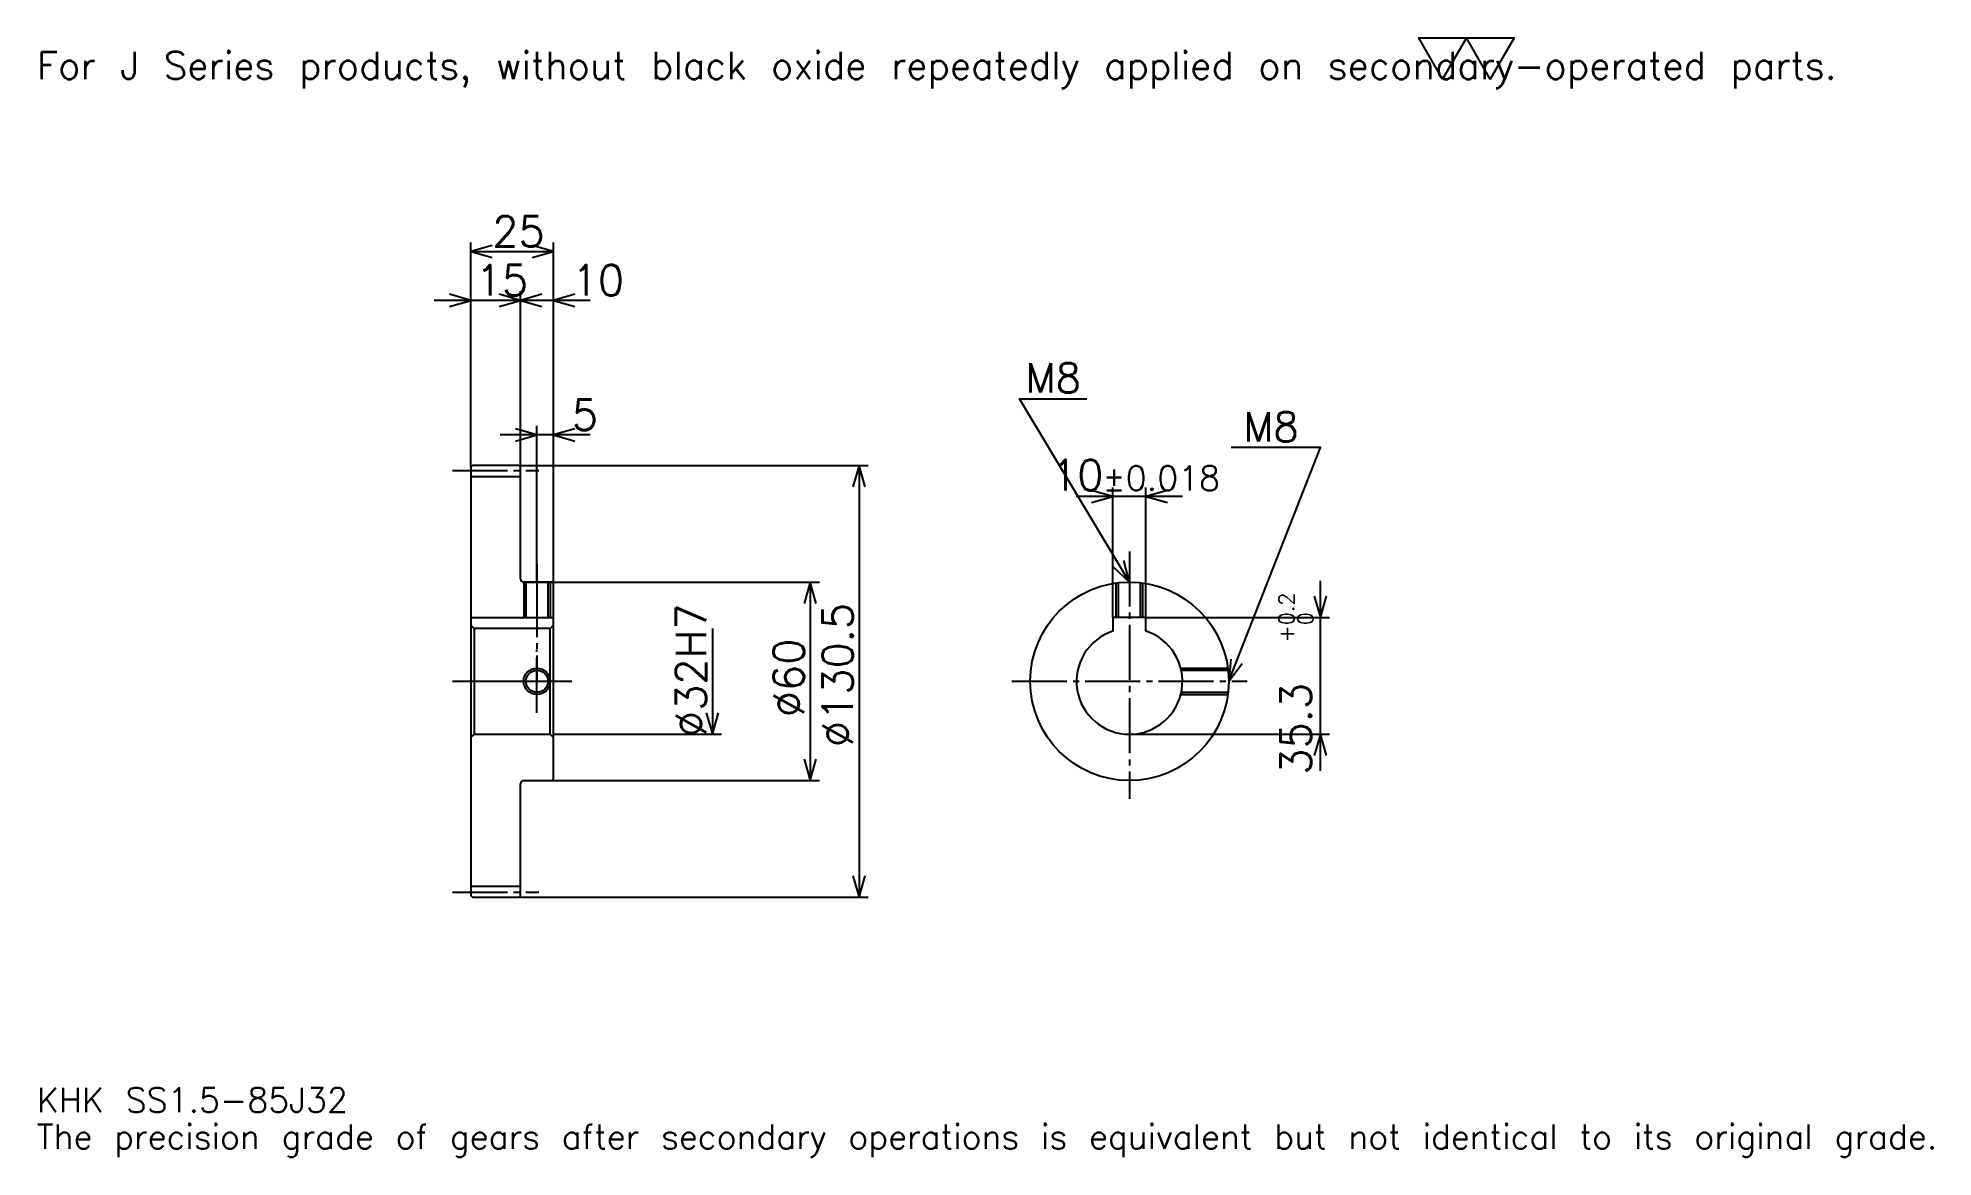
# Model space of a CAD drawing. Extents: x 19 to 592, y 7 to 345.
import ezdxf

# ---------------------------------------------------------------- set-up
doc = ezdxf.new("R2010")
doc.units = 0
doc.linetypes.add('DASHDOT', pattern=[22.173913, 16.630435, -1.847826, 1.847826, -1.847826])
doc.layers.get('0').update_dxf_attribs({"linetype": 'CONTINUOUS'})
doc.layers.add('DASHDOT', color=6, linetype='DASHDOT')
doc.styles.add('KANJI', font='TXT', dxfattribs={"bigfont": 'BIGFONT'})

msp = doc.modelspace()

# ---------------------------------------------------------------- linework, layer by layer
at = {"color": 5}
for p, q in [((149.67392, 215.847824), (149.67392, 283.293488)), ((174.67392, 215.847824), (174.67392, 283.293488)), ((149.67392, 280.521729), (174.67392, 280.521729)), ((175.76088, 265.739136), (138.58696, 265.739136)), ((185.76088, 265.739136), (153.58696, 265.739136)), ((164.67392, 215.847824), (164.67392, 268.510864)), ((185.76088, 225.086945), (158.58696, 225.086945)), ((169.67392, 215.847824), (169.67392, 227.858688)), ((149.67392, 215.347824), (149.67392, 215.847824)), ((164.17392, 215.847824), (174.67392, 215.847824)), ((164.67392, 215.347824), (164.67392, 215.847824)), ((169.67392, 180.597824), (169.67392, 215.847824)), ((169.67392, 180.597824), (169.67392, 215.847824)), ((174.67392, 215.847824), (269.836975, 215.847824)), ((174.67392, 180.097824), (174.67392, 215.847824)), ((267.065216, 215.847824), (267.065216, 85.347824)), ((364.891296, 206.467392), (332.717407, 206.467392)), ((343.804352, 169.897827), (343.804352, 209.239136)), ((353.804352, 169.897827), (353.804352, 209.239136)), ((165.67392, 180.597824), (174.67392, 180.597824)), ((174.67392, 180.597824), (255.054352, 180.597824)), ((252.282623, 180.597824), (252.282623, 120.597824)), ((406.521759, 123.510864), (406.521759, 180.984772)), ((222.717407, 166.597824), (222.717407, 134.597824)), ((353.804352, 169.897827), (409.293488, 169.897827)), ((174.67392, 134.597824), (225.489136, 134.597824)), ((348.804352, 134.597824), (409.293488, 134.597824)), ((165.67392, 120.597824), (174.67392, 120.597824)), ((174.67392, 120.597824), (255.054352, 120.597824)), ((164.17392, 85.347824), (174.67392, 85.347824)), ((174.67392, 85.347824), (269.836975, 85.347824))]:
    msp.add_line(p, q, dxfattribs=at)
at = {"color": 4}
for p, q in [((149.67392, 212.472824), (164.67392, 212.472824)), ((149.67392, 169.897827), (174.67392, 169.897827)), ((150.67392, 166.597824), (150.67392, 134.597824)), ((173.67392, 166.597824), (174.67392, 167.597824)), ((173.67392, 134.597824), (174.67392, 133.597824)), ((149.67392, 88.722824), (164.67392, 88.722824))]:
    msp.add_line(p, q, dxfattribs=at)
at = {"color": 7}
msp.add_lwpolyline([(443.478271, 332.608704), (436.271759, 345.100006), (465.097839, 345.100006), (457.891327, 332.608704), (450.684784, 345.100006), (443.478271, 332.608704)], dxfattribs=at)
at = {"color": 5}
for points in [[(156.141312, 282.369568), (149.67392, 280.521729), (156.141312, 278.67392)], [(168.206528, 278.67392), (174.67392, 280.521729), (168.206528, 282.369568)], [(143.206528, 263.891296), (149.67392, 265.739136), (143.206528, 267.586945)], [(158.206528, 263.891296), (164.67392, 265.739136), (158.206528, 267.586945)], [(171.141312, 267.586945), (164.67392, 265.739136), (171.141312, 263.891296)], [(181.141312, 267.586945), (174.67392, 265.739136), (181.141312, 263.891296)], [(348.804352, 180.597824), (315.543488, 236.032608), (335.869568, 236.032608)], [(163.206528, 223.239136), (169.67392, 225.086945), (163.206528, 226.934784)], [(181.141312, 226.934784), (174.67392, 225.086945), (181.141312, 223.239136)], [(378.804352, 150.597824), (406.521759, 221.25), (379.543518, 221.25)], [(268.913055, 209.380432), (267.065216, 215.847824), (265.217407, 209.380432)], [(337.336975, 204.619568), (343.804352, 206.467392), (337.336975, 208.315216)], [(360.271729, 208.315216), (353.804352, 206.467392), (360.271729, 204.619568)], [(343.892395, 185.192871), (348.804352, 180.597824), (347.061401, 187.094269)], [(254.130432, 174.130432), (252.282623, 180.597824), (250.434784, 174.130432)], [(404.67395, 176.365219), (406.521759, 169.897827), (408.369598, 176.365219)], [(379.446106, 157.29332), (378.804352, 150.597824), (382.886475, 155.943634)], [(220.869568, 141.065216), (222.717407, 134.597824), (224.565216, 141.065216)], [(408.369598, 128.130432), (406.521759, 134.597824), (404.67395, 128.130432)], [(250.434784, 127.065216), (252.282623, 120.597824), (254.130432, 127.065216)], [(265.217407, 91.815216), (267.065216, 85.347824), (268.913055, 91.815216)]]:
    msp.add_lwpolyline(points, dxfattribs=at)
at = {"color": 4}
for points in [[(164.67392, 181.597824), (164.67392, 215.347824), (164.17392, 215.847824), (150.17392, 215.847824), (149.67392, 215.347824), (149.67392, 133.597824)], [(165.67392, 180.597824), (165.67392, 169.897827)], [(165.67392, 120.597824), (174.17392, 120.597824), (174.67392, 121.097824), (174.67392, 180.097824), (174.17392, 180.597824), (165.67392, 180.597824)], [(166.348923, 180.597824), (166.348923, 169.897827)], [(172.998917, 180.597824), (172.998917, 169.897827)], [(173.67392, 180.597824), (173.67392, 169.897827)], [(344.804352, 169.897827), (344.804352, 180.329956)], [(345.47937, 169.897827), (345.47937, 180.412994)], [(352.129333, 169.897827), (352.129333, 180.412994)], [(352.804352, 169.897827), (352.804352, 180.329956)], [(149.67392, 133.597824), (150.67392, 134.597824), (173.67392, 134.597824), (173.67392, 166.597824), (150.67392, 166.597824), (149.67392, 167.597824)], [(353.804352, 165.796509), (353.804352, 169.897827), (343.804352, 169.897827), (343.804352, 165.796509)], [(364.296265, 154.597824), (378.536499, 154.597824)], [(364.455048, 153.922821), (378.619507, 153.922821)], [(364.296265, 146.597824), (378.536499, 146.597824)], [(364.455048, 147.272827), (378.619507, 147.272827)], [(149.67392, 133.597824), (149.67392, 85.847824), (150.17392, 85.347824), (164.17392, 85.347824), (164.67392, 85.847824), (164.67392, 119.597824)]]:
    msp.add_lwpolyline(points, dxfattribs=at)
for centre, radius in [((348.804352, 150.597824), 30), ((169.67392, 150.597824), 3.325)]:
    msp.add_circle(centre, radius, dxfattribs=at)
at = {"color": 7}
msp.add_circle((169.67392, 150.597824), 4, dxfattribs=at)
at = {"color": 4}
for centre, radius, start, end in [((165.67392, 181.597824), 1, 180, 270), ((348.804352, 150.597824), 16, 108.209957329, 71.790042671), ((165.67392, 119.597824), 1, 90, 180)]:
    msp.add_arc(centre, radius, start, end, dxfattribs=at)
at = {"layer": 'DASHDOT', "color": 7}
for p, q in [((144.130447, 214.347824), (170.217392, 214.347824)), ((348.804352, 189.83696), (348.804352, 115.054344)), ((169.67392, 180.597824), (169.67392, 150.597824)), ((144.130447, 150.597824), (180.217392, 150.597824)), ((313.260864, 150.597824), (384.347839, 150.597824)), ((144.130447, 86.847824), (170.217392, 86.847824))]:
    msp.add_line(p, q, dxfattribs=at)
for points in [[(169.67392, 186.141296), (169.67392, 164.35434)], [(169.67392, 141.054352), (169.67392, 160.141296)], [(160.130447, 150.597824), (179.217392, 150.597824)]]:
    msp.add_lwpolyline(points, dxfattribs=at)

# ---------------------------------------------------------------- texts
at = {"color": 7, "style": 'KANJI'}
for s, height, p in [('For J Series products, without black oxide repeatedly applied on secondary-operated parts.', 8.315217, (18.47826, 332.608704)), ('25', 9.23913, (156.168488, 282)), ('15', 9.23913, (151.168488, 267.217407)), ('10', 9.23913, (180.217392, 267.217407)), ('M8', 8.869566, (317.391296, 237.880432)), ('5', 9.23913, (180.217392, 226.565216)), ('M8', 8.869566, (383.239136, 223.097824)), ('10', 9.23913, (325.113403, 208.315216)), ('%%p0.018', 7.391304, (340.726379, 208.315216)), ('KHK SS1.5-85J32', 7.391304, (18.47826, 20.326086)), ('The precision grade of gears after secondary operations is equivalent but not identical to its original grade.', 7.391304, (18.47826, 9.23913))]:
    msp.add_text(s, height=height, dxfattribs=at).set_placement(p)
for s, height, p in [('%%c32H7', 9.23913, (220.869568, 133.73642)), ('%%c130.5', 9.23913, (265.217407, 130.733704)), ('0.2', 4.619565, (398.576111, 167.538284)), ('+', 4.619565, (398.576111, 162.364365)), ('0', 4.619565, (404.304382, 167.538284)), ('%%c60', 9.23913, (250.434784, 139.741852)), ('35.3', 9.23913, (403.75, 122.373749))]:
    msp.add_text(s, height=height, rotation=90, dxfattribs=at).set_placement(p)

doc.saveas('drawing.dxf')
